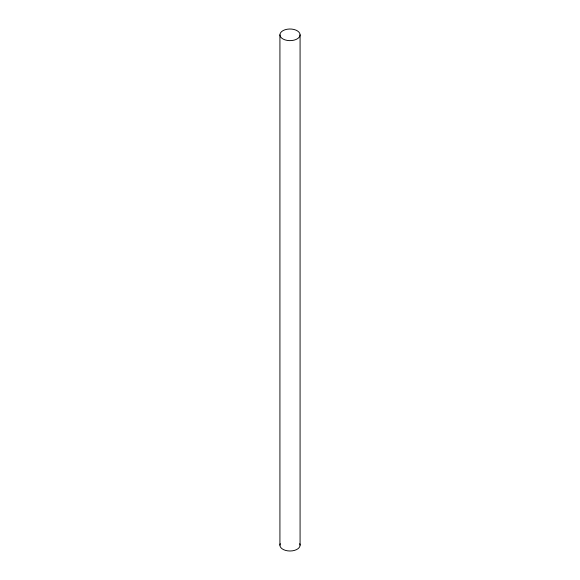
<?xml version="1.0" encoding="UTF-8"?>
<svg xmlns="http://www.w3.org/2000/svg" width="580" height="580" viewBox="0 0 580 580"><rect width="100%" height="100%" fill="white"/><g stroke="black" fill="none" stroke-linecap="round" stroke-linejoin="round"><path stroke-width="0.87" d="M300.077 34.822A10.078 5.822 0 0 1 284.961 39.86A10.078 5.822 0 0 1 284.961 29.783A10.078 5.822 0 0 1 300.077 34.822L300.077 545.178M279.923 34.822L279.923 545.178M299.737 543.678A10.078 5.822 0 0 1 290 551A10.078 5.822 0 0 1 280.263 543.678"/></g></svg>
